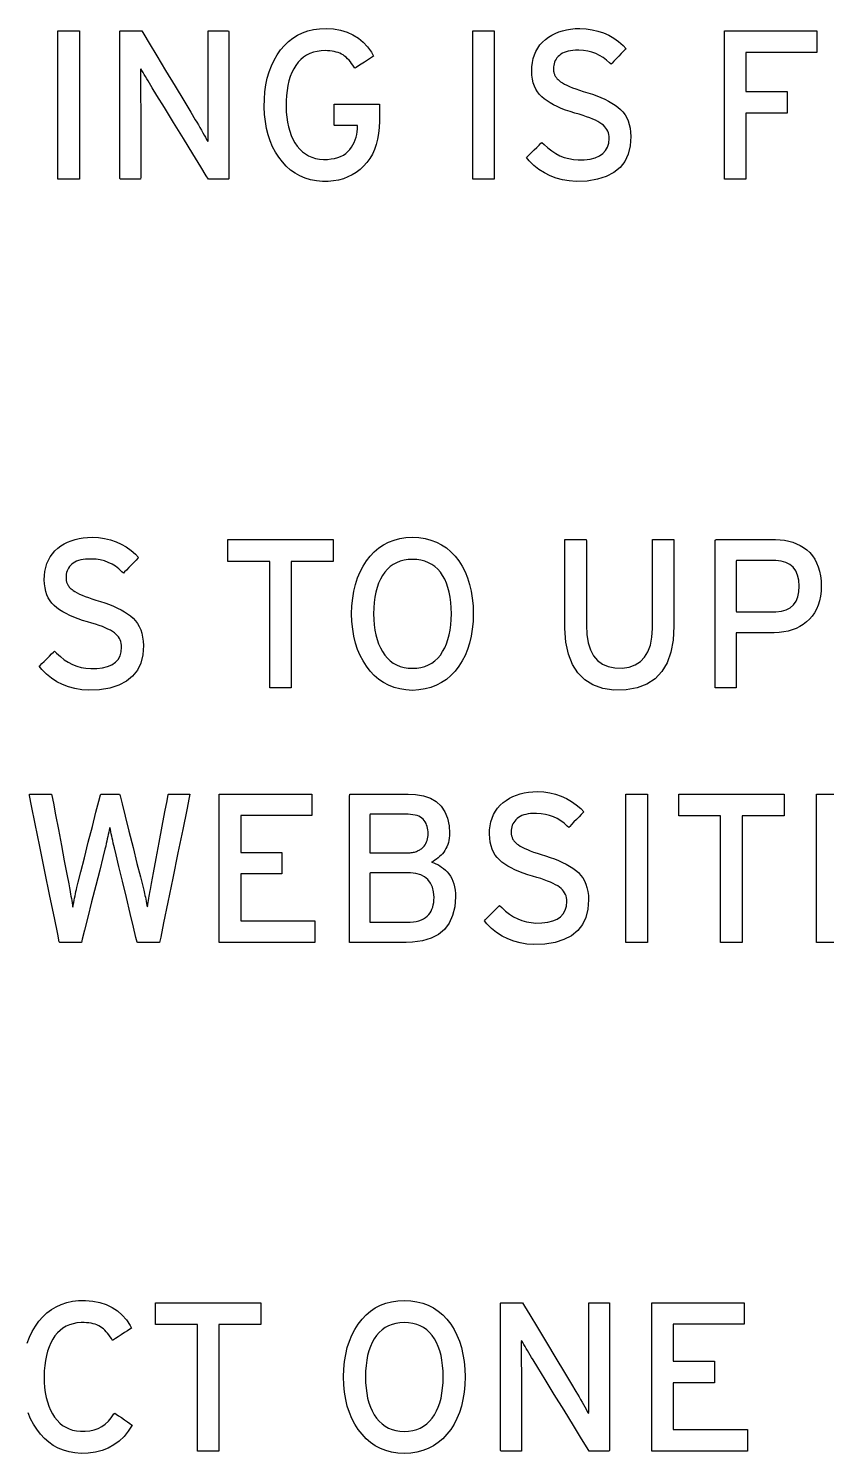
# Model space of a CAD drawing. Extents: x 1 to 47.7, y 0.2 to 35.
# Drawn here: x 3.759 to 5.171, y 24.496 to 27.017 of the extents above; entities that cross this region are included whole.
import ezdxf

# ---------------------------------------------------------------- set-up
doc = ezdxf.new("R2010")
doc.units = 0
doc.header["$MEASUREMENT"] = 0
doc.layers.add('8_0_____DWG', color=7, linetype='CONTINUOUS')

msp = doc.modelspace()

# ---------------------------------------------------------------- linework, layer by layer
at = {"layer": '8_0_____DWG'}
for points in [[(3.8106, 26.75), (3.8106, 27.0124), (3.8487, 27.0124), (3.8487, 26.75), (3.8106, 26.75)], [(4.5451, 26.75), (4.5451, 27.0124), (4.5831, 27.0124), (4.5831, 26.75), (4.5451, 26.75)], [(5.0288, 26.9739), (5.0288, 26.9051), (5.1018, 26.9051), (5.1018, 26.8666), (5.0288, 26.8666), (5.0288, 26.75), (4.9907, 26.75), (4.9907, 27.0124), (5.1545, 27.0124), (5.1545, 26.9739), (5.0288, 26.9739)], [(4.2239, 26.0739), (4.2239, 25.85), (4.1858, 25.85), (4.1858, 26.0739), (4.1117, 26.0739), (4.1117, 26.1124), (4.2981, 26.1124), (4.2981, 26.0739), (4.2239, 26.0739)], [(4.0963, 25.4), (4.0963, 25.6624), (4.2601, 25.6624), (4.2601, 25.6243), (4.1343, 25.6243), (4.1343, 25.5591), (4.2074, 25.5591), (4.2074, 25.521), (4.1343, 25.521), (4.1343, 25.4381), (4.2656, 25.4381), (4.2656, 25.4), (4.0963, 25.4)], [(4.8162, 25.4), (4.8162, 25.6624), (4.8543, 25.6624), (4.8543, 25.4), (4.8162, 25.4)], [(5.022, 25.6239), (5.022, 25.4), (4.984, 25.4), (4.984, 25.6239), (4.9098, 25.6239), (4.9098, 25.6624), (5.0963, 25.6624), (5.0963, 25.6239), (5.022, 25.6239)], [(5.1535, 25.4), (5.1535, 25.6624), (5.3173, 25.6624), (5.3173, 25.6243), (5.1916, 25.6243), (5.1916, 25.5591), (5.2646, 25.5591), (5.2646, 25.521), (5.1916, 25.521), (5.1916, 25.4381), (5.3228, 25.4381), (5.3228, 25.4), (5.1535, 25.4)], [(3.7564, 24.6909), (3.7604, 24.7015), (3.7653, 24.7115), (3.7709, 24.7209), (3.7772, 24.7296), (3.784, 24.7375), (3.7913, 24.7444), (3.7992, 24.7505), (3.8077, 24.7555), (3.8168, 24.7596), (3.8264, 24.7628), (3.8366, 24.765), (3.8473, 24.7663), (3.8595, 24.7665), (3.8727, 24.7654), (3.885, 24.7629), (3.8964, 24.7593), (3.9068, 24.7543), (3.9162, 24.7481), (3.9247, 24.7407), (3.9323, 24.732), (3.9389, 24.722), (3.9408, 24.7173), (3.9382, 24.7157), (3.934, 24.713), (3.9288, 24.7096), (3.923, 24.7059), (3.9174, 24.7022), (3.9126, 24.6991), (3.9091, 24.6969), (3.9075, 24.6959), (3.9056, 24.699), (3.9034, 24.7024), (3.9011, 24.7056), (3.8987, 24.7085), (3.8963, 24.7113), (3.8938, 24.7138), (3.8913, 24.7162), (3.8887, 24.7183), (3.886, 24.7201), (3.883, 24.7217), (3.8799, 24.7231), (3.8766, 24.7243), (3.8731, 24.7253), (3.8694, 24.7261), (3.8656, 24.7268), (3.8616, 24.7272), (3.8574, 24.7274), (3.8518, 24.7273), (3.8445, 24.7267), (3.8377, 24.7253), (3.8312, 24.7234), (3.8252, 24.7208), (3.8197, 24.7175), (3.8145, 24.7136), (3.8098, 24.709), (3.8055, 24.7038), (3.8016, 24.6979), (3.7981, 24.6914), (3.795, 24.6844), (3.7924, 24.6769), (3.7903, 24.669), (3.7886, 24.6605), (3.7874, 24.6515), (3.7867, 24.642), (3.7864, 24.632), (3.7866, 24.622), (3.7873, 24.6125), (3.7884, 24.6036), (3.79, 24.5951), (3.7921, 24.5871), (3.7946, 24.5797), (3.7976, 24.5727), (3.8011, 24.5662), (3.805, 24.5602), (3.8092, 24.5546), (3.8139, 24.5497), (3.819, 24.5455), (3.8245, 24.5421), (3.8304, 24.5393), (3.8368, 24.5372), (3.8436, 24.5358), (3.8508, 24.535), (3.8588, 24.535), (3.867, 24.5359), (3.8747, 24.5376), (3.8819, 24.5401), (3.8885, 24.5435), (3.8946, 24.5478), (3.9001, 24.5529), (3.9051, 24.559), (3.9096, 24.5658), (3.9113, 24.5674), (3.9139, 24.5656), (3.918, 24.5627), (3.9231, 24.5592), (3.9285, 24.5555), (3.9337, 24.5519), (3.9381, 24.5489), (3.9412, 24.5467), (3.9423, 24.546), (3.9354, 24.5353), (3.9278, 24.5259), (3.9193, 24.5178), (3.9099, 24.511), (3.8998, 24.5054), (3.8889, 24.5011), (3.8771, 24.498), (3.8646, 24.4963), (3.8518, 24.4959), (3.8408, 24.4968), (3.8304, 24.4987), (3.8206, 24.5016), (3.8113, 24.5054), (3.8026, 24.5101), (3.7944, 24.5159), (3.7868, 24.5225), (3.7798, 24.5302), (3.7733, 24.5386), (3.7674, 24.5476), (3.7623, 24.5572), (3.7579, 24.5675)], [(4.0957, 24.7239), (4.0957, 24.5), (4.0577, 24.5), (4.0577, 24.7239), (3.9835, 24.7239), (3.9835, 24.7624), (4.1699, 24.7624), (4.1699, 24.7239), (4.0957, 24.7239)], [(4.862, 24.5), (4.862, 24.7624), (5.0258, 24.7624), (5.0258, 24.7243), (4.9001, 24.7243), (4.9001, 24.6591), (4.9731, 24.6591), (4.9731, 24.621), (4.9001, 24.621), (4.9001, 24.5381), (5.0313, 24.5381), (5.0313, 24.5), (4.862, 24.5)]]:
    msp.add_lwpolyline(points, dxfattribs=at)
for points in [[(4.0772, 26.75), (4.0735, 26.756), (4.0636, 26.772), (4.0495, 26.7951), (4.0328, 26.8222), (4.0154, 26.8504), (3.9993, 26.8766), (3.9861, 26.898), (3.9778, 26.9114), (3.9752, 26.9158), (3.9727, 26.9199), (3.9703, 26.9239), (3.968, 26.9277), (3.9658, 26.9315), (3.9637, 26.9352), (3.9616, 26.9387), (3.9596, 26.9421), (3.9577, 26.9454), (3.9569, 26.9433), (3.9569, 26.937), (3.9569, 26.9305), (3.957, 26.9237), (3.957, 26.9168), (3.957, 26.9097), (3.9571, 26.9024), (3.9572, 26.8949), (3.9572, 26.8871), (3.9573, 26.8823), (3.9573, 26.8701), (3.9573, 26.8517), (3.9573, 26.8297), (3.9573, 26.8063), (3.9573, 26.7843), (3.9573, 26.7659), (3.9573, 26.7537), (3.9572, 26.75), (3.9555, 26.75), (3.9517, 26.75), (3.9463, 26.75), (3.9402, 26.75), (3.9338, 26.75), (3.9281, 26.75), (3.9235, 26.75), (3.9208, 26.75), (3.9203, 26.7518), (3.9203, 26.7688), (3.9203, 26.7998), (3.9203, 26.8399), (3.9203, 26.8844), (3.9203, 26.9286), (3.9203, 26.9677), (3.9203, 26.9969), (3.9203, 27.0116), (3.9211, 27.0124), (3.9242, 27.0124), (3.9293, 27.0124), (3.9355, 27.0124), (3.9421, 27.0124), (3.9485, 27.0124), (3.9539, 27.0124), (3.9577, 27.0124), (3.9591, 27.0124), (3.9627, 27.0065), (3.9721, 26.9909), (3.9856, 26.9685), (4.0015, 26.9421), (4.0181, 26.9147), (4.0335, 26.8892), (4.046, 26.8684), (4.0539, 26.8553), (4.0566, 26.8508), (4.0594, 26.8459), (4.0621, 26.8412), (4.0648, 26.8367), (4.0672, 26.8323), (4.0696, 26.8281), (4.0719, 26.8241), (4.074, 26.8202), (4.076, 26.8166), (4.0768, 26.8187), (4.0767, 26.8252), (4.0767, 26.8318), (4.0766, 26.8387), (4.0766, 26.8458), (4.0765, 26.853), (4.0765, 26.8604), (4.0765, 26.868), (4.0765, 26.8758), (4.0765, 26.8806), (4.0765, 26.8928), (4.0765, 26.9111), (4.0765, 26.9331), (4.0765, 26.9563), (4.0765, 26.9783), (4.0765, 26.9966), (4.0765, 27.0087), (4.0765, 27.0124), (4.0782, 27.0124), (4.0821, 27.0124), (4.0875, 27.0124), (4.0936, 27.0124), (4.0999, 27.0124), (4.1057, 27.0124), (4.1103, 27.0124), (4.113, 27.0124), (4.1135, 27.0105), (4.1135, 26.9935), (4.1135, 26.9626), (4.1135, 26.9225), (4.1135, 26.878), (4.1135, 26.8338), (4.1135, 26.7947), (4.1135, 26.7654), (4.1135, 26.7508), (4.1128, 26.75), (4.1098, 26.75), (4.1051, 26.75), (4.0993, 26.75), (4.0931, 26.75), (4.0871, 26.75), (4.0821, 26.75), (4.0785, 26.75)], [(4.3801, 26.8527), (4.3796, 26.8414), (4.3785, 26.8308), (4.3768, 26.8207), (4.3743, 26.8113), (4.3712, 26.8025), (4.3674, 26.7942), (4.3629, 26.7866), (4.3578, 26.7796), (4.3519, 26.7731), (4.3456, 26.7673), (4.3389, 26.7621), (4.3317, 26.7576), (4.3241, 26.7539), (4.3161, 26.7509), (4.3076, 26.7485), (4.2987, 26.7469), (4.2894, 26.746), (4.2791, 26.7459), (4.2683, 26.747), (4.258, 26.7489), (4.2483, 26.7518), (4.2392, 26.7557), (4.2306, 26.7605), (4.2226, 26.7662), (4.2151, 26.7729), (4.2082, 26.7805), (4.2017, 26.7889), (4.1959, 26.7978), (4.1908, 26.8074), (4.1865, 26.8176), (4.1829, 26.8284), (4.1801, 26.8399), (4.178, 26.852), (4.1766, 26.8647), (4.176, 26.878), (4.1762, 26.8916), (4.1772, 26.9046), (4.179, 26.917), (4.1815, 26.9288), (4.1847, 26.94), (4.1887, 26.9506), (4.1934, 26.9606), (4.1989, 26.9699), (4.2051, 26.9786), (4.2117, 26.9866), (4.2189, 26.9936), (4.2267, 26.9997), (4.235, 27.0048), (4.2439, 27.009), (4.2534, 27.0123), (4.2634, 27.0147), (4.2739, 27.0161), (4.2854, 27.0166), (4.2987, 27.0157), (4.3111, 27.0136), (4.3226, 27.0102), (4.3331, 27.0056), (4.3427, 26.9997), (4.3513, 26.9926), (4.359, 26.9842), (4.3658, 26.9747), (4.3696, 26.9675), (4.3677, 26.9662), (4.364, 26.9639), (4.3591, 26.9607), (4.3535, 26.9571), (4.3479, 26.9535), (4.3428, 26.9503), (4.3389, 26.9478), (4.3367, 26.9463), (4.3353, 26.9481), (4.3331, 26.9515), (4.3308, 26.9548), (4.3285, 26.9578), (4.3261, 26.9606), (4.3236, 26.9632), (4.321, 26.9656), (4.3184, 26.9678), (4.3157, 26.9697), (4.3129, 26.9714), (4.3099, 26.9728), (4.3067, 26.974), (4.3033, 26.975), (4.2997, 26.9759), (4.296, 26.9765), (4.2921, 26.977), (4.288, 26.9773), (4.2838, 26.9774), (4.2767, 26.9771), (4.2697, 26.9761), (4.2631, 26.9745), (4.2569, 26.9722), (4.2511, 26.9693), (4.2458, 26.9658), (4.2408, 26.9616), (4.2362, 26.9568), (4.2321, 26.9514), (4.2283, 26.9452), (4.225, 26.9386), (4.2222, 26.9315), (4.2198, 26.9239), (4.2179, 26.9158), (4.2164, 26.9071), (4.2154, 26.898), (4.2148, 26.8884), (4.2147, 26.8784), (4.2151, 26.8687), (4.2159, 26.8595), (4.2172, 26.8508), (4.2189, 26.8425), (4.2211, 26.8348), (4.2237, 26.8275), (4.2269, 26.8208), (4.2304, 26.8145), (4.2344, 26.8086), (4.2388, 26.8032), (4.2436, 26.7986), (4.2488, 26.7946), (4.2544, 26.7913), (4.2604, 26.7887), (4.2668, 26.7868), (4.2737, 26.7855), (4.2809, 26.785), (4.288, 26.7851), (4.2945, 26.7858), (4.3005, 26.7868), (4.3062, 26.7884), (4.3113, 26.7903), (4.3161, 26.7927), (4.3204, 26.7956), (4.3243, 26.7988), (4.3277, 26.8026), (4.3306, 26.8066), (4.3331, 26.8107), (4.3353, 26.815), (4.3371, 26.8195), (4.3386, 26.8241), (4.3398, 26.829), (4.3406, 26.8339), (4.3411, 26.8391), (4.3413, 26.8441), (4.3413, 26.8442), (4.3413, 26.8443), (4.3413, 26.8444), (4.3413, 26.8446), (4.3413, 26.8448), (4.3413, 26.845), (4.3413, 26.8451), (4.3413, 26.8452), (4.3412, 26.8452), (4.339, 26.8452), (4.3346, 26.8452), (4.3286, 26.8452), (4.3217, 26.8452), (4.3147, 26.8452), (4.3083, 26.8452), (4.3032, 26.8452), (4.3002, 26.8452), (4.2997, 26.8455), (4.2997, 26.8479), (4.2997, 26.8522), (4.2997, 26.8579), (4.2997, 26.8642), (4.2997, 26.8705), (4.2997, 26.8761), (4.2997, 26.8804), (4.2997, 26.8827), (4.3009, 26.8829), (4.3069, 26.8829), (4.3168, 26.8829), (4.3293, 26.8829), (4.3428, 26.8829), (4.3561, 26.8829), (4.3676, 26.8829), (4.3761, 26.8829), (4.3799, 26.8829), (4.3801, 26.8822), (4.3801, 26.8796), (4.3801, 26.8756), (4.3801, 26.8708), (4.3801, 26.8657), (4.3801, 26.8608), (4.3801, 26.8567), (4.3801, 26.8538)], [(4.825, 26.8253), (4.8239, 26.8088), (4.8204, 26.7941), (4.8144, 26.7814), (4.8059, 26.7707), (4.795, 26.7618), (4.7816, 26.7549), (4.7658, 26.7499), (4.7475, 26.7468), (4.7284, 26.7459), (4.7159, 26.7469), (4.704, 26.7489), (4.6927, 26.7519), (4.682, 26.756), (4.6719, 26.7611), (4.6624, 26.7672), (4.6535, 26.7744), (4.6452, 26.7826), (4.6406, 26.7883), (4.6422, 26.79), (4.6453, 26.7931), (4.6494, 26.7971), (4.654, 26.8017), (4.6585, 26.8062), (4.6626, 26.8103), (4.6658, 26.8135), (4.6675, 26.8152), (4.6714, 26.8115), (4.678, 26.8054), (4.685, 26.8), (4.6921, 26.7954), (4.6995, 26.7916), (4.7072, 26.7886), (4.7152, 26.7864), (4.7234, 26.7849), (4.7318, 26.7842), (4.7426, 26.7845), (4.7529, 26.7857), (4.7617, 26.788), (4.7693, 26.7912), (4.7755, 26.7954), (4.7803, 26.8006), (4.7837, 26.8068), (4.7858, 26.8139), (4.7866, 26.8221), (4.7864, 26.8257), (4.786, 26.8289), (4.7852, 26.832), (4.7841, 26.8349), (4.7827, 26.8377), (4.7809, 26.8404), (4.7788, 26.8429), (4.7765, 26.8453), (4.7737, 26.8476), (4.7704, 26.8498), (4.7667, 26.852), (4.7624, 26.8542), (4.7577, 26.8564), (4.7524, 26.8585), (4.7467, 26.8606), (4.7405, 26.8627), (4.7338, 26.8648), (4.7261, 26.867), (4.7175, 26.8696), (4.7094, 26.8724), (4.7018, 26.8753), (4.6947, 26.8784), (4.6882, 26.8816), (4.6822, 26.8849), (4.6767, 26.8884), (4.6717, 26.892), (4.6672, 26.8957), (4.6632, 26.8998), (4.6597, 26.9043), (4.6568, 26.9093), (4.6543, 26.9148), (4.6524, 26.9207), (4.651, 26.9271), (4.65, 26.934), (4.6496, 26.9413), (4.6498, 26.949), (4.6507, 26.9563), (4.6521, 26.9633), (4.6542, 26.9699), (4.6568, 26.9761), (4.6601, 26.9819), (4.6641, 26.9874), (4.6686, 26.9924), (4.6737, 26.9971), (4.6792, 27.0012), (4.6849, 27.0048), (4.691, 27.0079), (4.6974, 27.0105), (4.7041, 27.0127), (4.7111, 27.0144), (4.7185, 27.0156), (4.7262, 27.0163), (4.7346, 27.0166), (4.7457, 27.016), (4.7565, 27.0144), (4.7667, 27.012), (4.7765, 27.0087), (4.7859, 27.0045), (4.7948, 26.9994), (4.8032, 26.9934), (4.8112, 26.9865), (4.8166, 26.9809), (4.8151, 26.9794), (4.8122, 26.9763), (4.8082, 26.9722), (4.8037, 26.9676), (4.7992, 26.9629), (4.7951, 26.9586), (4.7918, 26.9552), (4.79, 26.9533), (4.7872, 26.9557), (4.7817, 26.9607), (4.7758, 26.9652), (4.7695, 26.9689), (4.763, 26.9721), (4.756, 26.9745), (4.7488, 26.9764), (4.7411, 26.9776), (4.7332, 26.9781), (4.7272, 26.978), (4.7225, 26.9777), (4.7181, 26.9771), (4.7141, 26.9764), (4.7103, 26.9753), (4.7069, 26.9741), (4.7038, 26.9727), (4.701, 26.971), (4.6985, 26.9691), (4.6963, 26.9669), (4.6943, 26.9646), (4.6927, 26.9622), (4.6912, 26.9597), (4.6901, 26.9571), (4.6892, 26.9543), (4.6885, 26.9514), (4.6881, 26.9485), (4.688, 26.9454), (4.6881, 26.9439), (4.6882, 26.9424), (4.6883, 26.941), (4.6886, 26.9396), (4.6888, 26.9383), (4.6892, 26.937), (4.6896, 26.9358), (4.6901, 26.9346), (4.6906, 26.9335), (4.6913, 26.9322), (4.692, 26.931), (4.6929, 26.9298), (4.6938, 26.9286), (4.6949, 26.9274), (4.6961, 26.9262), (4.6974, 26.9251), (4.6987, 26.9239), (4.7008, 26.9224), (4.704, 26.9204), (4.7077, 26.9183), (4.712, 26.9162), (4.7167, 26.9141), (4.722, 26.9119), (4.7278, 26.9098), (4.734, 26.9076), (4.7408, 26.9054), (4.7488, 26.903), (4.757, 26.9003), (4.7648, 26.8975), (4.7721, 26.8945), (4.779, 26.8914), (4.7854, 26.8881), (4.7915, 26.8847), (4.7971, 26.8811), (4.8022, 26.8774), (4.8069, 26.8734), (4.8111, 26.869), (4.8147, 26.8641), (4.8178, 26.8588), (4.8203, 26.853), (4.8223, 26.8468), (4.8237, 26.8401), (4.8246, 26.8329)], [(3.962, 25.9253), (3.961, 25.9088), (3.9574, 25.8941), (3.9514, 25.8814), (3.943, 25.8707), (3.9321, 25.8618), (3.9187, 25.8549), (3.9028, 25.8499), (3.8845, 25.8469), (3.8654, 25.8459), (3.8529, 25.8469), (3.841, 25.8489), (3.8297, 25.8519), (3.819, 25.856), (3.8089, 25.8611), (3.7994, 25.8672), (3.7905, 25.8744), (3.7823, 25.8826), (3.7776, 25.8883), (3.7792, 25.89), (3.7823, 25.8931), (3.7864, 25.8971), (3.791, 25.9017), (3.7956, 25.9062), (3.7997, 25.9103), (3.8028, 25.9135), (3.8046, 25.9152), (3.8084, 25.9115), (3.8151, 25.9054), (3.822, 25.9), (3.8291, 25.8954), (3.8366, 25.8916), (3.8443, 25.8886), (3.8522, 25.8864), (3.8604, 25.8849), (3.8689, 25.8843), (3.8796, 25.8845), (3.8899, 25.8857), (3.8988, 25.888), (3.9063, 25.8912), (3.9125, 25.8954), (3.9173, 25.9006), (3.9208, 25.9068), (3.9229, 25.9139), (3.9236, 25.9221), (3.9235, 25.9257), (3.923, 25.9289), (3.9222, 25.932), (3.9211, 25.9349), (3.9197, 25.9377), (3.9179, 25.9404), (3.9159, 25.9429), (3.9135, 25.9453), (3.9108, 25.9476), (3.9075, 25.9498), (3.9037, 25.952), (3.8994, 25.9542), (3.8947, 25.9564), (3.8895, 25.9585), (3.8837, 25.9606), (3.8775, 25.9627), (3.8709, 25.9648), (3.8631, 25.967), (3.8545, 25.9696), (3.8464, 25.9724), (3.8388, 25.9753), (3.8318, 25.9784), (3.8252, 25.9816), (3.8192, 25.9849), (3.8137, 25.9884), (3.8087, 25.992), (3.8042, 25.9957), (3.8002, 25.9998), (3.7968, 26.0043), (3.7938, 26.0093), (3.7913, 26.0148), (3.7894, 26.0207), (3.788, 26.0271), (3.7871, 26.034), (3.7867, 26.0413), (3.7869, 26.049), (3.7877, 26.0563), (3.7891, 26.0633), (3.7912, 26.0699), (3.7939, 26.0761), (3.7972, 26.0819), (3.8011, 26.0874), (3.8056, 26.0924), (3.8108, 26.0971), (3.8162, 26.1012), (3.8219, 26.1048), (3.828, 26.1079), (3.8344, 26.1105), (3.8411, 26.1127), (3.8482, 26.1144), (3.8556, 26.1156), (3.8633, 26.1163), (3.8716, 26.1166), (3.8828, 26.116), (3.8935, 26.1144), (3.9038, 26.112), (3.9136, 26.1087), (3.9229, 26.1045), (3.9318, 26.0994), (3.9403, 26.0934), (3.9483, 26.0865), (3.9536, 26.0809), (3.9522, 26.0794), (3.9492, 26.0763), (3.9452, 26.0722), (3.9408, 26.0676), (3.9362, 26.0629), (3.9321, 26.0586), (3.9289, 26.0552), (3.927, 26.0533), (3.9242, 26.0557), (3.9187, 26.0607), (3.9128, 26.0652), (3.9066, 26.0689), (3.9, 26.0721), (3.8931, 26.0746), (3.8858, 26.0764), (3.8782, 26.0776), (3.8702, 26.0781), (3.8642, 26.078), (3.8595, 26.0777), (3.8552, 26.0771), (3.8511, 26.0764), (3.8474, 26.0753), (3.8439, 26.0741), (3.8408, 26.0727), (3.838, 26.071), (3.8355, 26.0691), (3.8333, 26.0669), (3.8314, 26.0646), (3.8297, 26.0622), (3.8283, 26.0597), (3.8271, 26.0571), (3.8262, 26.0543), (3.8256, 26.0515), (3.8252, 26.0485), (3.8251, 26.0454), (3.8251, 26.0439), (3.8252, 26.0424), (3.8254, 26.041), (3.8256, 26.0396), (3.8259, 26.0383), (3.8262, 26.037), (3.8266, 26.0358), (3.8271, 26.0346), (3.8277, 26.0335), (3.8283, 26.0322), (3.8291, 26.031), (3.8299, 26.0298), (3.8309, 26.0286), (3.8319, 26.0274), (3.8331, 26.0262), (3.8344, 26.0251), (3.8358, 26.0239), (3.8378, 26.0224), (3.841, 26.0204), (3.8448, 26.0183), (3.849, 26.0162), (3.8537, 26.0141), (3.859, 26.0119), (3.8648, 26.0098), (3.8711, 26.0076), (3.8779, 26.0054), (3.8859, 26.003), (3.894, 26.0003), (3.9018, 25.9975), (3.9091, 25.9945), (3.916, 25.9914), (3.9225, 25.9881), (3.9285, 25.9847), (3.9341, 25.9811), (3.9393, 25.9774), (3.944, 25.9734), (3.9481, 25.969), (3.9518, 25.9641), (3.9548, 25.9588), (3.9574, 25.953), (3.9593, 25.9468), (3.9608, 25.9401), (3.9617, 25.9329)], [(4.5461, 25.9813), (4.5457, 25.9673), (4.5444, 25.954), (4.5424, 25.9414), (4.5396, 25.9295), (4.536, 25.9182), (4.5317, 25.9076), (4.5265, 25.8977), (4.5206, 25.8884), (4.5139, 25.8798), (4.5065, 25.872), (4.4986, 25.8652), (4.49, 25.8595), (4.4808, 25.8547), (4.4711, 25.851), (4.4607, 25.8482), (4.4498, 25.8465), (4.4383, 25.8458), (4.4269, 25.8465), (4.416, 25.8482), (4.4058, 25.851), (4.3962, 25.8547), (4.3872, 25.8595), (4.3787, 25.8652), (4.3709, 25.872), (4.3637, 25.8798), (4.3569, 25.8884), (4.3509, 25.8977), (4.3457, 25.9076), (4.3412, 25.9182), (4.3375, 25.9295), (4.3347, 25.9414), (4.3326, 25.954), (4.3313, 25.9673), (4.3308, 25.9813), (4.3313, 25.9953), (4.3326, 26.0086), (4.3347, 26.0212), (4.3375, 26.0332), (4.3412, 26.0446), (4.3457, 26.0552), (4.3509, 26.0653), (4.3569, 26.0746), (4.3637, 26.0833), (4.3709, 26.0909), (4.3787, 26.0976), (4.3872, 26.1032), (4.3962, 26.1079), (4.4058, 26.1116), (4.416, 26.1142), (4.4269, 26.1159), (4.4383, 26.1166), (4.4498, 26.1159), (4.4607, 26.1142), (4.4711, 26.1116), (4.4808, 26.1079), (4.49, 26.1032), (4.4986, 26.0976), (4.5065, 26.0909), (4.5139, 26.0833), (4.5206, 26.0746), (4.5265, 26.0653), (4.5317, 26.0552), (4.536, 26.0446), (4.5396, 26.0332), (4.5424, 26.0212), (4.5444, 26.0086), (4.5457, 25.9953)], [(4.9014, 25.9594), (4.8999, 25.9347), (4.8958, 25.9131), (4.8891, 25.8945), (4.8798, 25.8789), (4.8679, 25.8663), (4.8535, 25.8567), (4.8364, 25.8501), (4.8168, 25.8465), (4.7951, 25.8462), (4.7753, 25.8493), (4.758, 25.8554), (4.7433, 25.8645), (4.7312, 25.8766), (4.7216, 25.8917), (4.7146, 25.9098), (4.7102, 25.9309), (4.7083, 25.955), (4.7082, 25.9639), (4.7082, 25.9774), (4.7082, 25.9981), (4.7082, 26.0231), (4.7082, 26.0495), (4.7082, 26.0745), (4.7082, 26.0952), (4.7082, 26.1087), (4.7083, 26.1124), (4.7102, 26.1124), (4.7144, 26.1124), (4.7201, 26.1124), (4.7266, 26.1124), (4.7331, 26.1124), (4.739, 26.1124), (4.7436, 26.1124), (4.746, 26.1124), (4.7463, 26.1103), (4.7463, 26.0986), (4.7463, 26.0793), (4.7463, 26.0551), (4.7463, 26.0289), (4.7463, 26.0035), (4.7463, 25.9819), (4.7463, 25.9668), (4.7463, 25.9612), (4.7471, 25.9446), (4.7494, 25.93), (4.7534, 25.9175), (4.7589, 25.907), (4.7659, 25.8986), (4.7746, 25.8921), (4.7848, 25.8877), (4.7966, 25.8854), (4.8098, 25.8852), (4.8221, 25.887), (4.8329, 25.8909), (4.842, 25.8967), (4.8494, 25.9045), (4.8553, 25.9142), (4.8596, 25.926), (4.8622, 25.9396), (4.8633, 25.9553), (4.8633, 25.9624), (4.8633, 25.976), (4.8633, 25.9969), (4.8633, 26.0222), (4.8633, 26.0489), (4.8633, 26.0741), (4.8633, 26.095), (4.8633, 26.1086), (4.8634, 26.1124), (4.8653, 26.1124), (4.8695, 26.1124), (4.8752, 26.1124), (4.8817, 26.1124), (4.8882, 26.1124), (4.8941, 26.1124), (4.8987, 26.1124), (4.9011, 26.1124), (4.9014, 26.1103), (4.9014, 26.0985), (4.9014, 26.0789), (4.9014, 26.0544), (4.9014, 26.0279), (4.9014, 26.0022), (4.9014, 25.9803), (4.9014, 25.9651)], [(5.1621, 26.0303), (5.1617, 26.0211), (5.1607, 26.0124), (5.159, 26.0043), (5.1568, 25.9967), (5.1539, 25.9896), (5.1503, 25.9831), (5.1462, 25.9771), (5.1414, 25.9716), (5.1361, 25.9667), (5.1304, 25.9623), (5.1242, 25.9585), (5.1177, 25.9553), (5.1107, 25.9526), (5.1034, 25.9506), (5.0956, 25.9491), (5.0874, 25.9481), (5.0789, 25.9478), (5.0759, 25.9478), (5.0696, 25.9478), (5.0603, 25.9478), (5.0492, 25.9478), (5.0376, 25.9478), (5.0267, 25.9478), (5.018, 25.9478), (5.0125, 25.9478), (5.0114, 25.9473), (5.0114, 25.9414), (5.0114, 25.9299), (5.0114, 25.9148), (5.0114, 25.8979), (5.0114, 25.8812), (5.0114, 25.8664), (5.0114, 25.8554), (5.0114, 25.8502), (5.0105, 25.85), (5.0072, 25.85), (5.0021, 25.85), (4.996, 25.85), (4.9895, 25.85), (4.9833, 25.85), (4.9782, 25.85), (4.9749, 25.85), (4.9741, 25.8505), (4.9741, 25.8645), (4.9741, 25.8939), (4.9741, 25.9336), (4.9741, 25.9786), (4.9741, 26.0239), (4.9741, 26.0645), (4.9741, 26.0953), (4.9741, 26.1112), (4.9759, 26.1124), (4.9846, 26.1124), (4.9986, 26.1124), (5.0159, 26.1124), (5.0345, 26.1124), (5.0522, 26.1124), (5.0671, 26.1124), (5.0772, 26.1124), (5.0813, 26.1124), (5.0895, 26.112), (5.0973, 26.1112), (5.1048, 26.1097), (5.1119, 26.1077), (5.1186, 26.1052), (5.1249, 26.1021), (5.1309, 26.0985), (5.1365, 26.0943), (5.1418, 26.0894), (5.1464, 26.084), (5.1505, 26.078), (5.154, 26.0715), (5.1568, 26.0643), (5.1591, 26.0567), (5.1607, 26.0484), (5.1617, 26.0396)], [(4.5074, 25.9813), (4.5071, 25.9916), (4.5064, 26.0014), (4.5052, 26.0106), (4.5035, 26.0193), (4.5013, 26.0275), (4.4987, 26.0351), (4.4955, 26.0423), (4.4919, 26.0488), (4.4878, 26.0548), (4.4832, 26.06), (4.4782, 26.0646), (4.4727, 26.0684), (4.4667, 26.0716), (4.4603, 26.0741), (4.4534, 26.0759), (4.4461, 26.077), (4.4383, 26.0774), (4.4307, 26.077), (4.4235, 26.0759), (4.4167, 26.0741), (4.4104, 26.0716), (4.4045, 26.0684), (4.3991, 26.0646), (4.3941, 26.06), (4.3895, 26.0548), (4.3853, 26.0488), (4.3817, 26.0423), (4.3785, 26.0351), (4.3758, 26.0275), (4.3735, 26.0193), (4.3718, 26.0106), (4.3706, 26.0014), (4.3699, 25.9916), (4.3696, 25.9813), (4.3699, 25.9711), (4.3706, 25.9614), (4.3718, 25.9523), (4.3735, 25.9437), (4.3758, 25.9356), (4.3785, 25.928), (4.3817, 25.921), (4.3853, 25.9144), (4.3895, 25.9083), (4.3941, 25.9029), (4.3991, 25.8981), (4.4045, 25.8941), (4.4104, 25.8908), (4.4167, 25.8882), (4.4235, 25.8864), (4.4307, 25.8853), (4.4383, 25.8849), (4.4461, 25.8853), (4.4534, 25.8864), (4.4603, 25.8882), (4.4667, 25.8908), (4.4727, 25.8941), (4.4782, 25.8981), (4.4832, 25.9029), (4.4878, 25.9083), (4.4919, 25.9144), (4.4955, 25.921), (4.4987, 25.928), (4.5013, 25.9356), (4.5035, 25.9437), (4.5052, 25.9523), (4.5064, 25.9614), (4.5071, 25.9711)], [(5.1233, 26.0303), (5.1224, 26.0405), (5.1203, 26.0495), (5.117, 26.0571), (5.1124, 26.0634), (5.1066, 26.0684), (5.0995, 26.072), (5.0912, 26.0744), (5.0817, 26.0754), (5.0778, 26.0754), (5.0712, 26.0754), (5.0612, 26.0754), (5.0493, 26.0754), (5.0369, 26.0754), (5.0255, 26.0754), (5.0167, 26.0754), (5.0119, 26.0754), (5.0114, 26.074), (5.0114, 26.0664), (5.0114, 26.0538), (5.0114, 26.0383), (5.0114, 26.0218), (5.0114, 26.0063), (5.0114, 25.9938), (5.0114, 25.9861), (5.0119, 25.9847), (5.0167, 25.9847), (5.0255, 25.9847), (5.0369, 25.9847), (5.0493, 25.9847), (5.0612, 25.9847), (5.0712, 25.9847), (5.0778, 25.9847), (5.0818, 25.9848), (5.0915, 25.9859), (5.0999, 25.9883), (5.1071, 25.992), (5.1129, 25.997), (5.1175, 26.0034), (5.1207, 26.011), (5.1227, 26.02)], [(3.9908, 25.4), (3.9894, 25.4), (3.9856, 25.4), (3.9801, 25.4), (3.9736, 25.4), (3.9668, 25.4), (3.9605, 25.4), (3.9553, 25.4), (3.952, 25.4), (3.951, 25.4003), (3.9489, 25.4087), (3.9446, 25.4268), (3.9387, 25.4513), (3.9319, 25.4794), (3.925, 25.5081), (3.9187, 25.5343), (3.9137, 25.5551), (3.9107, 25.5674), (3.9098, 25.5714), (3.9088, 25.5757), (3.9078, 25.5799), (3.9069, 25.584), (3.906, 25.588), (3.9052, 25.5919), (3.9044, 25.5957), (3.9037, 25.5994), (3.903, 25.603), (3.9023, 25.6021), (3.9015, 25.5985), (3.9007, 25.5947), (3.8999, 25.5909), (3.8991, 25.587), (3.8982, 25.5829), (3.8973, 25.5788), (3.8963, 25.5746), (3.8954, 25.5702), (3.8941, 25.5651), (3.8904, 25.5503), (3.8847, 25.5278), (3.8778, 25.5007), (3.8705, 25.4718), (3.8636, 25.4444), (3.8577, 25.4213), (3.8537, 25.4055), (3.8524, 25.4), (3.8508, 25.4), (3.847, 25.4), (3.8415, 25.4), (3.8351, 25.4), (3.8285, 25.4), (3.8223, 25.4), (3.8173, 25.4), (3.8141, 25.4), (3.8132, 25.4007), (3.8104, 25.4147), (3.8045, 25.4432), (3.7967, 25.4816), (3.7878, 25.5253), (3.7788, 25.5696), (3.7706, 25.6098), (3.7642, 25.6414), (3.7604, 25.6597), (3.7602, 25.6624), (3.7629, 25.6624), (3.7676, 25.6624), (3.7736, 25.6624), (3.7803, 25.6624), (3.7869, 25.6624), (3.7928, 25.6624), (3.7972, 25.6624), (3.7995, 25.6624), (3.8002, 25.6595), (3.8027, 25.6464), (3.8066, 25.6254), (3.8116, 25.5994), (3.8169, 25.5713), (3.8221, 25.544), (3.8266, 25.5205), (3.8298, 25.5037), (3.8311, 25.4966), (3.8318, 25.4932), (3.8325, 25.4894), (3.8332, 25.4855), (3.8339, 25.4816), (3.8346, 25.4777), (3.8352, 25.4738), (3.8358, 25.4698), (3.8365, 25.4657), (3.8371, 25.4625), (3.8379, 25.4665), (3.8387, 25.4705), (3.8395, 25.4744), (3.8403, 25.4783), (3.8411, 25.4822), (3.8419, 25.486), (3.8427, 25.4898), (3.8435, 25.4936), (3.8443, 25.4968), (3.8467, 25.5062), (3.8513, 25.5247), (3.8576, 25.5493), (3.8646, 25.577), (3.8717, 25.605), (3.8781, 25.6303), (3.8831, 25.6499), (3.8859, 25.661), (3.8866, 25.6624), (3.8889, 25.6624), (3.893, 25.6624), (3.8982, 25.6624), (3.9038, 25.6624), (3.9095, 25.6624), (3.9144, 25.6624), (3.918, 25.6624), (3.9198, 25.6624), (3.9208, 25.659), (3.9243, 25.6451), (3.9298, 25.6232), (3.9365, 25.5964), (3.9437, 25.5675), (3.9507, 25.5397), (3.9567, 25.516), (3.9609, 25.4992), (3.9626, 25.4925), (3.9633, 25.4895), (3.9641, 25.4863), (3.9649, 25.483), (3.9656, 25.4797), (3.9663, 25.4762), (3.967, 25.4726), (3.9677, 25.469), (3.9684, 25.4653), (3.9691, 25.4627), (3.9699, 25.4667), (3.9706, 25.4706), (3.9713, 25.4743), (3.9719, 25.4779), (3.9725, 25.4814), (3.9731, 25.4847), (3.9736, 25.4879), (3.974, 25.491), (3.9745, 25.4937), (3.9764, 25.5039), (3.98, 25.5232), (3.9848, 25.5485), (3.9901, 25.5769), (3.9954, 25.6053), (4.0003, 25.6309), (4.0039, 25.6505), (4.006, 25.6613), (4.0066, 25.6624), (4.0094, 25.6624), (4.0141, 25.6624), (4.02, 25.6624), (4.0265, 25.6624), (4.0329, 25.6624), (4.0384, 25.6624), (4.0425, 25.6624), (4.0444, 25.6624), (4.0432, 25.6564), (4.0387, 25.6342), (4.0317, 25.5999), (4.0231, 25.5581), (4.014, 25.5136), (4.0053, 25.4708), (3.9979, 25.4346), (3.9927, 25.4094)], [(4.5147, 25.4805), (4.5133, 25.4627), (4.5096, 25.4472), (4.5035, 25.4339), (4.4952, 25.4228), (4.4845, 25.4139), (4.4715, 25.4072), (4.4562, 25.4026), (4.4385, 25.4003), (4.427, 25.4), (4.4201, 25.4), (4.4077, 25.4), (4.3918, 25.4), (4.3743, 25.4), (4.3571, 25.4), (4.3422, 25.4), (4.3315, 25.4), (4.3269, 25.4), (4.3268, 25.4079), (4.3268, 25.4327), (4.3268, 25.4695), (4.3268, 25.5133), (4.3268, 25.5591), (4.3268, 25.6018), (4.3268, 25.6364), (4.3268, 25.6578), (4.3273, 25.6624), (4.3336, 25.6624), (4.3459, 25.6624), (4.362, 25.6624), (4.3801, 25.6624), (4.398, 25.6624), (4.4138, 25.6624), (4.4255, 25.6624), (4.4311, 25.6624), (4.4436, 25.6618), (4.4578, 25.6593), (4.4702, 25.655), (4.4806, 25.6489), (4.4891, 25.6409), (4.4957, 25.6311), (4.5005, 25.6195), (4.5033, 25.606), (4.5042, 25.5932), (4.504, 25.5888), (4.5036, 25.5845), (4.5029, 25.5804), (4.502, 25.5765), (4.5008, 25.5728), (4.4994, 25.5692), (4.4978, 25.5658), (4.4959, 25.5626), (4.4938, 25.5597), (4.4915, 25.5568), (4.4891, 25.5542), (4.4865, 25.5517), (4.4838, 25.5493), (4.481, 25.5471), (4.4779, 25.5451), (4.4748, 25.5432), (4.4722, 25.5416), (4.476, 25.5405), (4.4796, 25.5391), (4.4832, 25.5375), (4.4867, 25.5355), (4.4901, 25.5332), (4.4934, 25.5306), (4.4967, 25.5277), (4.4998, 25.5245), (4.5029, 25.521), (4.5056, 25.5171), (4.5079, 25.5129), (4.5099, 25.5083), (4.5116, 25.5034), (4.5129, 25.4982), (4.5138, 25.4926), (4.5144, 25.4867)], [(4.7501, 25.4753), (4.749, 25.4588), (4.7455, 25.4441), (4.7395, 25.4314), (4.7311, 25.4207), (4.7201, 25.4118), (4.7067, 25.4049), (4.6909, 25.3999), (4.6726, 25.3968), (4.6535, 25.3959), (4.641, 25.3968), (4.6291, 25.3989), (4.6178, 25.4019), (4.6071, 25.406), (4.597, 25.4111), (4.5875, 25.4172), (4.5786, 25.4244), (4.5703, 25.4326), (4.5657, 25.4383), (4.5673, 25.44), (4.5704, 25.4431), (4.5745, 25.4471), (4.5791, 25.4517), (4.5836, 25.4562), (4.5878, 25.4603), (4.5909, 25.4635), (4.5927, 25.4652), (4.5965, 25.4615), (4.6032, 25.4554), (4.6101, 25.45), (4.6172, 25.4454), (4.6247, 25.4416), (4.6323, 25.4386), (4.6403, 25.4364), (4.6485, 25.4349), (4.6569, 25.4342), (4.6677, 25.4345), (4.678, 25.4357), (4.6869, 25.438), (4.6944, 25.4412), (4.7006, 25.4454), (4.7054, 25.4506), (4.7089, 25.4568), (4.711, 25.4639), (4.7117, 25.4721), (4.7116, 25.4757), (4.7111, 25.4789), (4.7103, 25.482), (4.7092, 25.4849), (4.7078, 25.4877), (4.706, 25.4904), (4.704, 25.4929), (4.7016, 25.4953), (4.6988, 25.4976), (4.6956, 25.4998), (4.6918, 25.502), (4.6875, 25.5042), (4.6828, 25.5064), (4.6775, 25.5085), (4.6718, 25.5106), (4.6656, 25.5127), (4.6589, 25.5148), (4.6512, 25.517), (4.6426, 25.5196), (4.6345, 25.5224), (4.6269, 25.5253), (4.6198, 25.5284), (4.6133, 25.5316), (4.6073, 25.5349), (4.6018, 25.5384), (4.5968, 25.542), (4.5923, 25.5457), (4.5883, 25.5498), (4.5848, 25.5543), (4.5819, 25.5593), (4.5794, 25.5648), (4.5775, 25.5707), (4.5761, 25.5771), (4.5752, 25.584), (4.5748, 25.5913), (4.5749, 25.599), (4.5758, 25.6063), (4.5772, 25.6133), (4.5793, 25.6199), (4.582, 25.6261), (4.5853, 25.6319), (4.5892, 25.6374), (4.5937, 25.6424), (4.5989, 25.6471), (4.6043, 25.6512), (4.61, 25.6548), (4.6161, 25.6579), (4.6225, 25.6605), (4.6292, 25.6627), (4.6363, 25.6644), (4.6436, 25.6656), (4.6514, 25.6663), (4.6597, 25.6666), (4.6709, 25.666), (4.6816, 25.6644), (4.6918, 25.662), (4.7016, 25.6587), (4.711, 25.6545), (4.7199, 25.6494), (4.7284, 25.6434), (4.7364, 25.6365), (4.7417, 25.6309), (4.7402, 25.6294), (4.7373, 25.6263), (4.7333, 25.6222), (4.7289, 25.6176), (4.7243, 25.6129), (4.7202, 25.6086), (4.717, 25.6052), (4.7151, 25.6033), (4.7123, 25.6057), (4.7068, 25.6107), (4.7009, 25.6152), (4.6947, 25.6189), (4.6881, 25.6221), (4.6812, 25.6245), (4.6739, 25.6264), (4.6663, 25.6276), (4.6583, 25.6281), (4.6523, 25.628), (4.6476, 25.6277), (4.6432, 25.6271), (4.6392, 25.6263), (4.6354, 25.6253), (4.632, 25.6241), (4.6289, 25.6227), (4.6261, 25.621), (4.6236, 25.6191), (4.6214, 25.6169), (4.6194, 25.6146), (4.6178, 25.6122), (4.6163, 25.6097), (4.6152, 25.6071), (4.6143, 25.6043), (4.6136, 25.6014), (4.6133, 25.5984), (4.6131, 25.5954), (4.6132, 25.5939), (4.6133, 25.5924), (4.6134, 25.591), (4.6137, 25.5896), (4.614, 25.5883), (4.6143, 25.587), (4.6147, 25.5858), (4.6152, 25.5846), (4.6158, 25.5835), (4.6164, 25.5822), (4.6172, 25.581), (4.618, 25.5798), (4.619, 25.5786), (4.62, 25.5774), (4.6212, 25.5762), (4.6225, 25.5751), (4.6239, 25.5739), (4.6259, 25.5724), (4.6291, 25.5703), (4.6328, 25.5683), (4.6371, 25.5662), (4.6418, 25.5641), (4.6471, 25.5619), (4.6529, 25.5598), (4.6592, 25.5576), (4.666, 25.5554), (4.674, 25.553), (4.6821, 25.5503), (4.6899, 25.5475), (4.6972, 25.5445), (4.7041, 25.5414), (4.7105, 25.5381), (4.7166, 25.5347), (4.7222, 25.5311), (4.7273, 25.5274), (4.7321, 25.5234), (4.7362, 25.519), (4.7398, 25.5141), (4.7429, 25.5088), (4.7454, 25.503), (4.7474, 25.4968), (4.7489, 25.4901), (4.7498, 25.4829)], [(4.4661, 25.5921), (4.466, 25.5955), (4.4657, 25.5988), (4.4652, 25.6019), (4.4645, 25.6049), (4.4635, 25.6078), (4.4624, 25.6105), (4.461, 25.6131), (4.4594, 25.6156), (4.4575, 25.6179), (4.4552, 25.6198), (4.4525, 25.6215), (4.4496, 25.623), (4.4465, 25.6242), (4.443, 25.6251), (4.4392, 25.6258), (4.4352, 25.6263), (4.4309, 25.6265), (4.4283, 25.6265), (4.4213, 25.6265), (4.4114, 25.6265), (4.3998, 25.6265), (4.3878, 25.6265), (4.3769, 25.6265), (4.3683, 25.6265), (4.3633, 25.6265), (4.3627, 25.6258), (4.3627, 25.6209), (4.3627, 25.6123), (4.3627, 25.6014), (4.3627, 25.5895), (4.3627, 25.578), (4.3627, 25.5681), (4.3627, 25.5611), (4.3627, 25.5585), (4.3653, 25.5585), (4.3722, 25.5585), (4.3822, 25.5585), (4.3938, 25.5585), (4.4057, 25.5585), (4.4166, 25.5585), (4.4253, 25.5585), (4.4302, 25.5585), (4.432, 25.5586), (4.4342, 25.5586), (4.4363, 25.5588), (4.4384, 25.5591), (4.4403, 25.5594), (4.4422, 25.5598), (4.4439, 25.5604), (4.4456, 25.561), (4.4472, 25.5616), (4.4487, 25.5624), (4.4501, 25.5631), (4.4515, 25.5639), (4.4529, 25.5648), (4.4542, 25.5657), (4.4554, 25.5666), (4.4565, 25.5676), (4.4576, 25.5686), (4.4591, 25.5703), (4.4607, 25.5726), (4.4622, 25.575), (4.4634, 25.5776), (4.4644, 25.5802), (4.4652, 25.583), (4.4657, 25.5859), (4.466, 25.5889)], [(4.4766, 25.4794), (4.4758, 25.4891), (4.4737, 25.4975), (4.4704, 25.5048), (4.4659, 25.5109), (4.46, 25.5157), (4.453, 25.5193), (4.4446, 25.5217), (4.4351, 25.5229), (4.4303, 25.523), (4.4244, 25.523), (4.4149, 25.523), (4.4033, 25.523), (4.3909, 25.523), (4.3793, 25.523), (4.3698, 25.523), (4.3639, 25.523), (4.3627, 25.5226), (4.3627, 25.5171), (4.3627, 25.5064), (4.3627, 25.4924), (4.3627, 25.4768), (4.3627, 25.4616), (4.3627, 25.4485), (4.3627, 25.4393), (4.3627, 25.4359), (4.3654, 25.4359), (4.3725, 25.4359), (4.3827, 25.4359), (4.3946, 25.4359), (4.4066, 25.4359), (4.4175, 25.4359), (4.4259, 25.4359), (4.4302, 25.4359), (4.4345, 25.4359), (4.4401, 25.4364), (4.4452, 25.4371), (4.45, 25.4382), (4.4543, 25.4397), (4.4582, 25.4415), (4.4617, 25.4437), (4.4647, 25.4463), (4.4673, 25.4491), (4.4695, 25.4521), (4.4714, 25.4553), (4.473, 25.4588), (4.4743, 25.4625), (4.4753, 25.4663), (4.476, 25.4705), (4.4764, 25.4748)], [(4.5317, 24.6313), (4.5312, 24.6173), (4.53, 24.604), (4.5279, 24.5914), (4.5251, 24.5794), (4.5216, 24.5682), (4.5172, 24.5576), (4.5121, 24.5477), (4.5062, 24.5384), (4.4995, 24.5298), (4.4921, 24.522), (4.4841, 24.5152), (4.4755, 24.5095), (4.4664, 24.5047), (4.4566, 24.501), (4.4463, 24.4982), (4.4354, 24.4965), (4.4239, 24.4958), (4.4124, 24.4965), (4.4016, 24.4982), (4.3914, 24.501), (4.3817, 24.5047), (4.3727, 24.5095), (4.3643, 24.5152), (4.3565, 24.522), (4.3492, 24.5298), (4.3425, 24.5384), (4.3365, 24.5477), (4.3312, 24.5576), (4.3267, 24.5682), (4.3231, 24.5794), (4.3202, 24.5914), (4.3181, 24.604), (4.3169, 24.6173), (4.3164, 24.6313), (4.3169, 24.6452), (4.3181, 24.6586), (4.3202, 24.6712), (4.3231, 24.6832), (4.3267, 24.6945), (4.3312, 24.7052), (4.3365, 24.7152), (4.3425, 24.7246), (4.3492, 24.7333), (4.3565, 24.7409), (4.3643, 24.7476), (4.3727, 24.7532), (4.3817, 24.7579), (4.3914, 24.7616), (4.4016, 24.7642), (4.4124, 24.7659), (4.4239, 24.7666), (4.4354, 24.7659), (4.4463, 24.7642), (4.4566, 24.7616), (4.4664, 24.7579), (4.4755, 24.7532), (4.4841, 24.7476), (4.4921, 24.7409), (4.4995, 24.7333), (4.5062, 24.7246), (4.5121, 24.7152), (4.5172, 24.7052), (4.5216, 24.6945), (4.5251, 24.6832), (4.5279, 24.6712), (4.53, 24.6586), (4.5312, 24.6452)], [(4.7512, 24.5), (4.7475, 24.506), (4.7377, 24.522), (4.7235, 24.5451), (4.7068, 24.5722), (4.6895, 24.6004), (4.6733, 24.6266), (4.6601, 24.648), (4.6519, 24.6614), (4.6492, 24.6658), (4.6467, 24.6699), (4.6444, 24.6739), (4.6421, 24.6777), (4.6398, 24.6815), (4.6377, 24.6852), (4.6356, 24.6887), (4.6336, 24.6921), (4.6317, 24.6954), (4.6309, 24.6933), (4.6309, 24.687), (4.631, 24.6805), (4.631, 24.6737), (4.631, 24.6668), (4.6311, 24.6597), (4.6311, 24.6524), (4.6312, 24.6449), (4.6313, 24.6371), (4.6313, 24.6323), (4.6313, 24.6201), (4.6313, 24.6017), (4.6313, 24.5797), (4.6313, 24.5563), (4.6313, 24.5343), (4.6313, 24.5159), (4.6313, 24.5037), (4.6313, 24.5), (4.6296, 24.5), (4.6257, 24.5), (4.6203, 24.5), (4.6142, 24.5), (4.6079, 24.5), (4.6021, 24.5), (4.5975, 24.5), (4.5948, 24.5), (4.5943, 24.5018), (4.5943, 24.5188), (4.5943, 24.5498), (4.5943, 24.5899), (4.5943, 24.6344), (4.5943, 24.6786), (4.5943, 24.7177), (4.5943, 24.7469), (4.5943, 24.7616), (4.5951, 24.7624), (4.5983, 24.7624), (4.6033, 24.7624), (4.6095, 24.7624), (4.6161, 24.7624), (4.6225, 24.7624), (4.628, 24.7624), (4.6317, 24.7624), (4.6332, 24.7624), (4.6367, 24.7565), (4.6461, 24.7409), (4.6596, 24.7185), (4.6756, 24.6921), (4.6921, 24.6647), (4.7075, 24.6392), (4.72, 24.6184), (4.7279, 24.6053), (4.7306, 24.6008), (4.7335, 24.5959), (4.7362, 24.5912), (4.7388, 24.5867), (4.7413, 24.5823), (4.7436, 24.5781), (4.7459, 24.5741), (4.748, 24.5702), (4.7501, 24.5666), (4.7508, 24.5687), (4.7508, 24.5752), (4.7507, 24.5818), (4.7507, 24.5887), (4.7506, 24.5958), (4.7506, 24.603), (4.7506, 24.6104), (4.7505, 24.618), (4.7505, 24.6258), (4.7505, 24.6306), (4.7505, 24.6428), (4.7505, 24.6611), (4.7505, 24.6831), (4.7505, 24.7063), (4.7505, 24.7283), (4.7505, 24.7466), (4.7505, 24.7587), (4.7506, 24.7624), (4.7523, 24.7624), (4.7561, 24.7624), (4.7615, 24.7624), (4.7676, 24.7624), (4.774, 24.7624), (4.7797, 24.7624), (4.7843, 24.7624), (4.787, 24.7624), (4.7875, 24.7605), (4.7875, 24.7435), (4.7875, 24.7126), (4.7875, 24.6725), (4.7875, 24.628), (4.7875, 24.5838), (4.7875, 24.5447), (4.7875, 24.5154), (4.7875, 24.5008), (4.7868, 24.5), (4.7838, 24.5), (4.7791, 24.5), (4.7733, 24.5), (4.7671, 24.5), (4.7612, 24.5), (4.7561, 24.5), (4.7526, 24.5)], [(4.4929, 24.6313), (4.4927, 24.6416), (4.4919, 24.6514), (4.4907, 24.6606), (4.4891, 24.6693), (4.4869, 24.6775), (4.4842, 24.6851), (4.4811, 24.6922), (4.4775, 24.6988), (4.4734, 24.7048), (4.4688, 24.71), (4.4637, 24.7146), (4.4582, 24.7184), (4.4523, 24.7216), (4.4459, 24.7241), (4.439, 24.7259), (4.4316, 24.727), (4.4239, 24.7274), (4.4162, 24.727), (4.409, 24.7259), (4.4023, 24.7241), (4.3959, 24.7216), (4.3901, 24.7184), (4.3846, 24.7146), (4.3796, 24.71), (4.375, 24.7048), (4.3709, 24.6988), (4.3672, 24.6922), (4.364, 24.6851), (4.3613, 24.6775), (4.3591, 24.6693), (4.3574, 24.6606), (4.3562, 24.6514), (4.3554, 24.6416), (4.3552, 24.6313), (4.3554, 24.6211), (4.3562, 24.6114), (4.3574, 24.6023), (4.3591, 24.5937), (4.3613, 24.5856), (4.364, 24.578), (4.3672, 24.571), (4.3709, 24.5644), (4.375, 24.5583), (4.3796, 24.5529), (4.3846, 24.5481), (4.3901, 24.5441), (4.3959, 24.5408), (4.4023, 24.5382), (4.409, 24.5364), (4.4162, 24.5353), (4.4239, 24.5349), (4.4316, 24.5353), (4.439, 24.5364), (4.4459, 24.5382), (4.4523, 24.5408), (4.4582, 24.5441), (4.4637, 24.5481), (4.4688, 24.5529), (4.4734, 24.5583), (4.4775, 24.5644), (4.4811, 24.571), (4.4842, 24.578), (4.4869, 24.5856), (4.4891, 24.5937), (4.4907, 24.6023), (4.4919, 24.6114), (4.4927, 24.6211)]]:
    msp.add_lwpolyline(points, close=True, dxfattribs=at)

doc.saveas('drawing.dxf')
